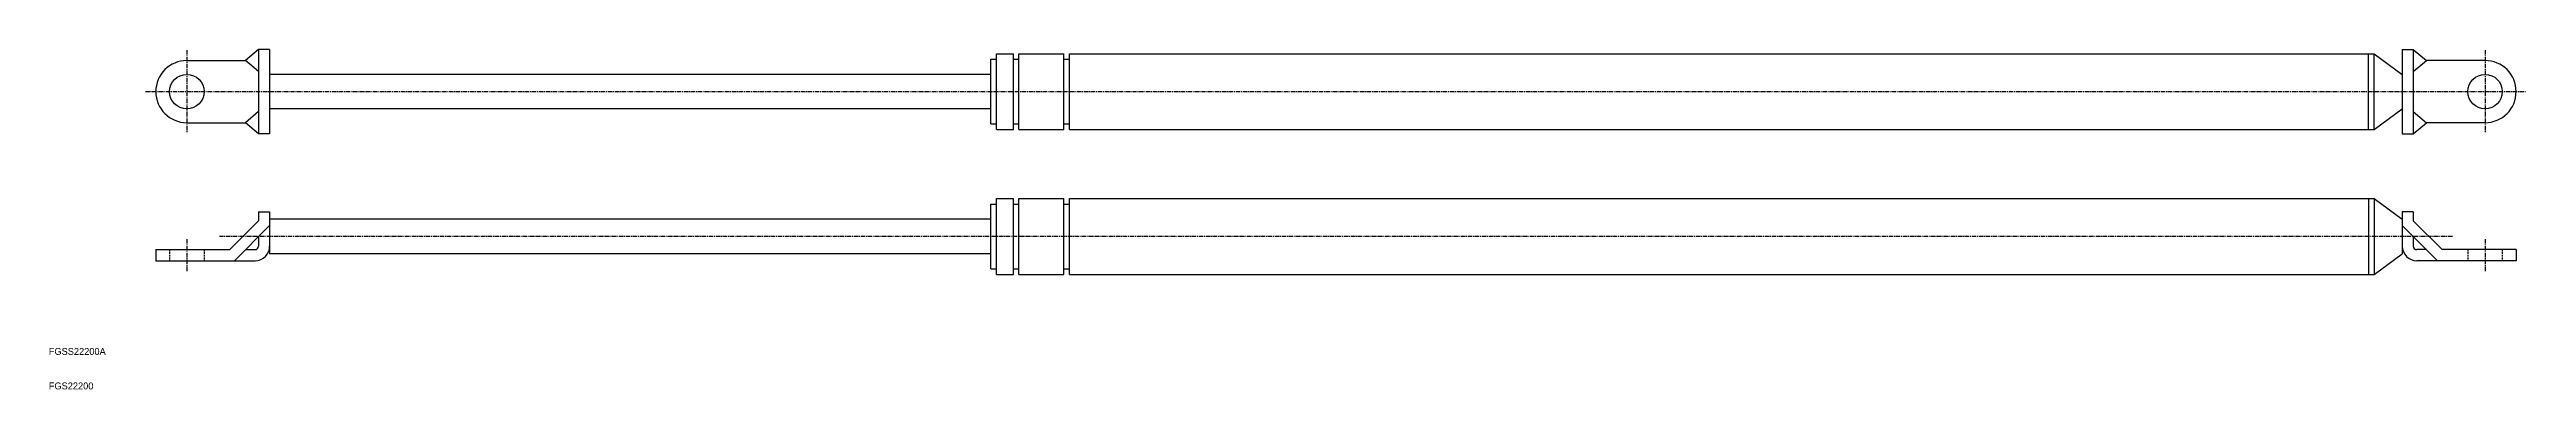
# Model space of a CAD drawing. Extents: x 10 to 728, y 10 to 108.
import ezdxf

# ---------------------------------------------------------------- set-up
doc = ezdxf.new("R2010")
doc.units = 0
doc.linetypes.add('CENTER', pattern=[2, 1.25, -0.25, 0.25, -0.25])
doc.linetypes.add('DASHED', pattern=[0.75, 0.5, -0.25])
doc.layers.get('0').update_dxf_attribs({"linetype": 'CONTINUOUS'})
doc.layers.add('CENTER', color=1, linetype='CENTER')

msp = doc.modelspace()

# ---------------------------------------------------------------- linework, layer by layer
at = {"color": 7, "linetype": 'CONTINUOUS'}
for p, q in [((70.8, 108.5), (67, 105.3)), ((70.8, 108.5), (70.8, 84.1)), ((74, 108.5), (70.8, 108.5)), ((74, 108.5), (74, 84.1)), ((692, 108.5), (692, 84.1)), ((692, 108.5), (695.2, 108.5)), ((695.2, 108.5), (695.2, 84.1)), ((695.2, 108.5), (699, 105.3)), ((50, 105.3), (67, 105.3)), ((70.8, 102.1), (67, 105.3)), ((283, 101.3), (74, 101.3)), ((283, 86.93), (283, 105.67)), ((283, 105.67), (284.63, 105.67)), ((284.63, 85.3), (284.63, 107.3)), ((284.63, 107.3), (289.52, 107.3)), ((289.52, 85.3), (289.52, 107.3)), ((289.52, 105.67), (291.15, 105.67)), ((291.15, 85.3), (291.15, 107.3)), ((291.15, 107.3), (304.19, 107.3)), ((304.19, 85.3), (304.19, 107.3)), ((304.19, 105.67), (305.82, 105.67)), ((305.82, 107.3), (683.85, 107.3)), ((305.82, 85.3), (305.82, 107.3)), ((682.22, 85.3), (682.22, 107.3)), ((683.85, 107.3), (692, 101.3)), ((683.85, 85.3), (683.85, 107.3)), ((695.2, 102.1), (699, 105.3)), ((716, 105.3), (699, 105.3)), ((50, 87.3), (67, 87.3)), ((70.8, 90.5), (67, 87.3)), ((70.8, 84.1), (67, 87.3)), ((283, 91.3), (74, 91.3)), ((283, 86.93), (284.63, 86.93)), ((289.52, 86.93), (291.15, 86.93)), ((304.19, 86.93), (305.82, 86.93)), ((683.85, 85.3), (692, 91.3)), ((695.2, 90.5), (699, 87.3)), ((695.2, 84.1), (699, 87.3)), ((716, 87.3), (699, 87.3)), ((74, 84.1), (70.8, 84.1)), ((284.63, 85.3), (289.52, 85.3)), ((291.15, 85.3), (304.19, 85.3)), ((305.82, 85.3), (683.85, 85.3)), ((692, 84.1), (695.2, 84.1)), ((284.63, 43.3), (284.63, 65.3)), ((284.63, 65.3), (289.52, 65.3)), ((289.52, 43.3), (289.52, 65.3)), ((291.15, 43.3), (291.15, 65.3)), ((291.15, 65.3), (304.19, 65.3)), ((304.19, 43.3), (304.19, 65.3)), ((305.82, 65.3), (683.85, 65.3)), ((305.82, 43.3), (305.82, 65.3)), ((682.22, 65.3), (682.22, 43.3)), ((683.85, 65.3), (683.85, 43.3)), ((683.85, 65.3), (692, 59.3)), ((70.8, 58.825483), (62.474517, 50.5)), ((74, 57.5), (63.8, 47.3)), ((70.8, 61.5), (70.8, 58.825483)), ((70.8, 61.5), (74, 61.5)), ((74, 61.5), (74, 49.3)), ((283, 59.3), (74, 59.3)), ((283, 44.93), (283, 63.67)), ((283, 63.67), (284.63, 63.67)), ((289.52, 63.67), (291.15, 63.67)), ((304.19, 63.67), (305.82, 63.67)), ((692, 61.5), (692, 49.3)), ((695.2, 61.5), (692, 61.5)), ((692, 57.5), (702.2, 47.3)), ((695.2, 61.5), (695.2, 58.825483)), ((695.2, 58.825483), (703.525483, 50.5)), ((41, 50.5), (62.474517, 50.5)), ((41, 50.5), (41, 47.3)), ((67, 50.5), (69.8, 50.5)), ((70.8, 54.3), (70.8, 51.5)), ((695.2, 54.3), (695.2, 51.5)), ((699, 50.5), (696.2, 50.5)), ((725, 50.5), (703.525483, 50.5)), ((725, 50.5), (725, 47.3)), ((41, 47.3), (69.8, 47.3)), ((283, 49.3), (74, 49.3)), ((283, 44.93), (284.63, 44.93)), ((284.63, 43.3), (289.52, 43.3)), ((289.52, 44.93), (291.15, 44.93)), ((291.15, 43.3), (304.19, 43.3)), ((304.19, 44.93), (305.82, 44.93)), ((305.82, 43.3), (683.85, 43.3)), ((683.85, 43.3), (692, 49.3)), ((725, 47.3), (696.2, 47.3))]:
    msp.add_line(p, q, dxfattribs=at)
at = {"color": 3, "linetype": 'DASHED'}
for p, q in [((45, 50.5), (45, 47.3)), ((55, 50.5), (55, 47.3)), ((711, 50.5), (711, 47.3)), ((721, 50.5), (721, 47.3))]:
    msp.add_line(p, q, dxfattribs=at)
at = {"color": 7, "linetype": 'CONTINUOUS'}
for centre in [(50, 96.3), (716, 96.3)]:
    msp.add_circle(centre, 5, dxfattribs=at)
for centre, radius, start, end in [((50, 96.3), 9, 90, 270), ((716, 96.3), 9, 270, 90), ((69.8, 51.5), 1, 270, 0), ((69.8, 51.5), 4.2, 270, 0), ((696.2, 51.5), 4.2, 180, 270), ((696.2, 51.5), 1, 180, 270)]:
    msp.add_arc(centre, radius, start, end, dxfattribs=at)
at = {"layer": 'CENTER', "color": 1, "linetype": 'CENTER'}
for p, q in [((50, 108.3), (50, 84.3)), ((716, 108.3), (716, 84.3)), ((38, 96.3), (728, 96.3)), ((50, 53.5), (50, 44.3)), ((706.525483, 54.3), (59.474517, 54.3)), ((716, 53.5), (716, 44.3))]:
    msp.add_line(p, q, dxfattribs=at)

# ---------------------------------------------------------------- texts
at = {"color": 7, "linetype": 'CONTINUOUS'}
for s, p in [('FGSS22200A', (10, 20)), ('FGS22200', (10, 10))]:
    msp.add_text(s, height=2, dxfattribs=at).set_placement(p)

doc.saveas('drawing.dxf')
